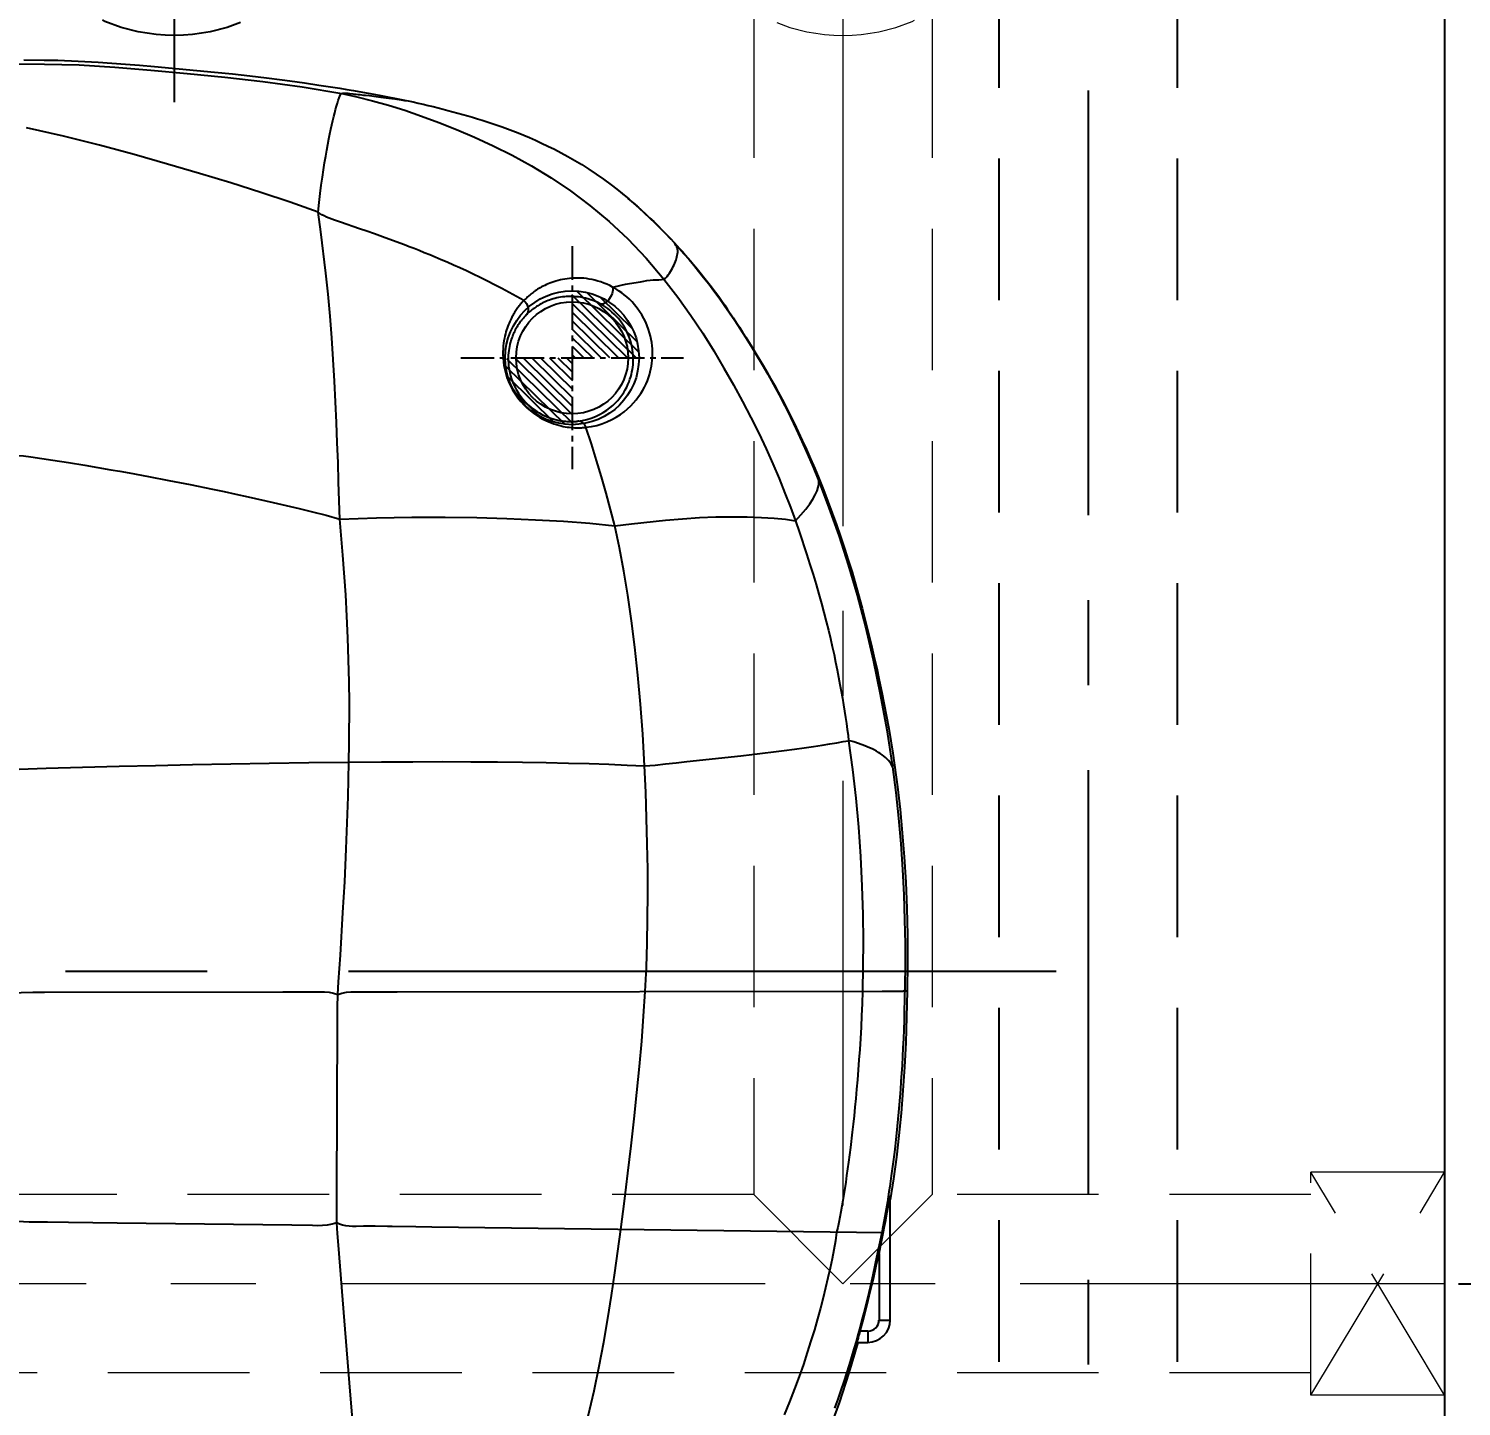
# Model space of a CAD drawing. Header units: inches. Extents: x 133169 to 134399, y -43543 to -42673.
# Drawn here: x 134186 to 134250.3, y -42869.8 to -42808 of the extents above; entities that cross this region are included whole.
import ezdxf

# ---------------------------------------------------------------- set-up
doc = ezdxf.new("R2010")
doc.units = ezdxf.units.IN
doc.header["$LTSCALE"] = 2
doc.header["$MEASUREMENT"] = 0
doc.header["$PDMODE"] = 3
doc.header["$PDSIZE"] = 0.3125
for name, pattern in [('CENTER', [50.8, 31.75, -6.35, 6.35, -6.35]), ('CENTER2', [1.125, 0.75, -0.125, 0.125, -0.125]), ('DASHED', [0.75, 0.5, -0.25]), ('HIDDEN', [9.525, 6.35, -3.175])]:
    doc.linetypes.add(name, pattern=pattern)
doc.layers.get('Defpoints').update_dxf_attribs({"linetype": 'CONTINUOUS'})
for name, color, linetype in [('CAV-COR', 1, 'CONTINUOUS'), ('DEFAULT_1', 7, 'CENTER'), ('PIN', 4, 'CONTINUOUS'), ('wr2', 41, 'DASHED')]:
    doc.layers.add(name, color=color, linetype=linetype)
doc.layers.add('dim', color=3, linetype='CONTINUOUS', lineweight=15)
doc.layers.add('WR', color=122, linetype='HIDDEN', lineweight=18)
doc.styles.get("Standard").update_dxf_attribs({"font": 'txt.shx', "width": 0.67})
doc.dimstyles.new('2.00', dxfattribs={"dimtxt": 4.5, "dimasz": 3.5, "dimexe": 0.666, "dimexo": 0.626, "dimgap": 1, "dimtad": 0, "dimzin": 0, "dimdsep": 46, "dimtxsty": 'Standard', "dimcen": 0.09, "dimclrd": 3, "dimclre": 3, "dimclrt": 7, "dimazin": 0, "dimtfac": 1, "dimtofl": 0, "dimtmove": 0, "dimatfit": 0, "dimfxl": 0, "dimtolj": 1, "dimtzin": 0, "dimarcsym": 0})

# ---------------------------------------------------------------- blocks, each defined once
blk = doc.blocks.new('*D33494')
at = {"layer": 'Defpoints', "color": 0}
for p in [(134240.511, -42780.306), (134331.542, -42780.306), (134236.414, -43060.306)]:
    blk.add_point(p, dxfattribs=at)
at = {"layer": 'dim', "color": 3, "linetype": 'ByBlock', "lineweight": -2}
for p, q in [((134241.137, -42780.306), (134332.208, -42780.306)), ((134331.542, -42783.806), (134331.542, -42912.522)), ((134331.542, -43056.806), (134331.542, -42928.089)), ((134237.04, -43060.306), (134332.208, -43060.306))]:
    blk.add_line(p, q, dxfattribs=at)
at = {"layer": 'dim', "color": 3, "linetype": 'ByBlock'}
for points in [[(134332.125, -42783.806), (134330.958, -42783.806), (134331.542, -42780.306)], [(134330.958, -43056.806), (134332.125, -43056.806), (134331.542, -43060.306)]]:
    blk.add_solid(points, dxfattribs=at)
at = {"layer": 'dim', "color": 7, "linetype": 'ByBlock', "insert": (134331.542, -42920.306), "char_height": 4.5, "attachment_point": 5, "rotation": 90}
blk.add_mtext('\\A1;280.00', dxfattribs=at)
blk = doc.blocks.new('*D34580')
at = {"layer": 'Defpoints', "color": 0}
for p in [(134240.511, -42780.306), (134249.511, -42864.306), (134259.265, -42864.306)]:
    blk.add_point(p, dxfattribs=at)
at = {"layer": 'dim', "color": 3, "linetype": 'ByBlock', "lineweight": -2}
for p, q in [((134241.137, -42780.306), (134259.931, -42780.306)), ((134259.265, -42783.806), (134259.265, -42815.778)), ((134259.265, -42860.806), (134259.265, -42828.833)), ((134250.137, -42864.306), (134259.931, -42864.306))]:
    blk.add_line(p, q, dxfattribs=at)
at = {"layer": 'dim', "color": 3, "linetype": 'ByBlock'}
for points in [[(134259.849, -42783.806), (134258.682, -42783.806), (134259.265, -42780.306)], [(134258.682, -42860.806), (134259.849, -42860.806), (134259.265, -42864.306)]]:
    blk.add_solid(points, dxfattribs=at)
at = {"layer": 'dim', "color": 7, "linetype": 'ByBlock', "insert": (134259.265, -42822.306), "char_height": 4.5, "attachment_point": 5, "rotation": 90}
blk.add_mtext('\\A1;84.00', dxfattribs=at)
blk = doc.blocks.new('*D34813')
at = {"layer": 'Defpoints', "color": 0}
for p in [(134236.511, -42780.306), (134249.511, -42900.306), (134265.496, -42900.306)]:
    blk.add_point(p, dxfattribs=at)
at = {"layer": 'dim', "color": 3, "linetype": 'ByBlock', "lineweight": -2}
for p, q in [((134237.137, -42780.306), (134266.162, -42780.306)), ((134265.496, -42783.806), (134265.496, -42833.024)), ((134265.496, -42896.806), (134265.496, -42847.587)), ((134250.137, -42900.306), (134266.162, -42900.306))]:
    blk.add_line(p, q, dxfattribs=at)
at = {"layer": 'dim', "color": 3, "linetype": 'ByBlock'}
for points in [[(134266.079, -42783.806), (134264.913, -42783.806), (134265.496, -42780.306)], [(134264.913, -42896.806), (134266.079, -42896.806), (134265.496, -42900.306)]]:
    blk.add_solid(points, dxfattribs=at)
at = {"layer": 'dim', "color": 7, "linetype": 'ByBlock', "insert": (134265.496, -42840.306), "char_height": 4.5, "attachment_point": 5, "rotation": 90}
blk.add_mtext('\\A1;120.00', dxfattribs=at)
blk = doc.blocks.new('20160224.151412')
at = {"layer": 'WR', "linetype": 'CENTER', "ltscale": 10}
for p, q in [((0, -11), (0, 11)), ((-11, 0), (11, 0))]:
    blk.add_line(p, q, dxfattribs=at)
at = {"layer": 'WR', "linetype": 'HIDDEN', "ltscale": 0.5}
for radius in [8, 5.5, 4]:
    blk.add_circle((0, 0), radius, dxfattribs=at)
blk = doc.blocks.new('20160906.181043')
at = {"layer": 'WR', "linetype": 'HIDDEN', "ltscale": 0.5}
for p, q in [((-73, 1), (-79, -9)), ((-79, 1), (-73, -9)), ((-79, 1), (-73, 1)), ((-79, 1), (-79, -9)), ((-73, 1), (-73, -9)), ((-73, 0), (0, 0)), ((-56, -8), (-52, -4)), ((-52, -4), (-48, -8)), ((-73, -8), (-56, -8)), ((-56, -118), (-56, -8)), ((-48, -118), (-48, -8)), ((-48, -8), (-8, -8)), ((-79, -9), (-73, -9))]:
    blk.add_line(p, q, dxfattribs=at)
at = {"layer": 'WR', "linetype": 'CENTER', "ltscale": 0.3}
for p, q in [((-79, -4), (-4, -4)), ((-52, -118), (-52, -4))]:
    blk.add_line(p, q, dxfattribs=at)
at = {"layer": 'WR', "xscale": -1}
blk.add_blockref('20160224.151412', (-52, -68), dxfattribs=at)
blk = doc.blocks.new('20160906.172418')
at = {"layer": 'wr2', "linetype": 'CENTER', "ltscale": 0.15}
for p, q in [((0, -11), (0, 11)), ((11, 0), (-11, 0))]:
    blk.add_line(p, q, dxfattribs=at)
at = {"layer": 'wr2', "linetype": 'HIDDEN', "ltscale": 0.5}
for radius in [8, 5.5, 4]:
    blk.add_circle((0, 0), radius, dxfattribs=at)
blk = doc.blocks.new('20160906.181124')
at = {"layer": 'wr2', "linetype": 'CENTER', "ltscale": 0.3}
blk.add_line((36, -120), (36, 0), dxfattribs=at)
at = {"layer": 'wr2', "linetype": 'HIDDEN', "ltscale": 0.5}
for p, q in [((32, -96), (32, -4)), ((40, -96), (40, -4))]:
    blk.add_line(p, q, dxfattribs=at)
at = {"layer": 'wr2', "linetype": 'ByBlock'}
blk.add_blockref('20160906.172418', (77, -100), dxfattribs=at)

msp = doc.modelspace()

# ---------------------------------------------------------------- hatches: boundary and pattern name
at = {"layer": 'PIN', "linetype": 'Continuous'}
h = msp.add_hatch(dxfattribs=at)
h.set_pattern_fill('ANSI31', color=256, scale=2.181818, angle=90.5, style=0)
h.set_pattern_definition([(135.5, (134434.4355, -42836.34813), (-0.19115707, -0.19452285), [])])
h.paths.add_polyline_path([(134210.364, -42822.769), (134207.365, -42822.795, 0.414214), (134210.391, -42825.769)])
h.paths.add_polyline_path([(134210.338, -42819.769), (134210.364, -42822.769), (134213.364, -42822.743, 0.414214)])

# ---------------------------------------------------------------- linework, layer by layer
at = {"layer": 'CAV-COR', "linetype": 'ByBlock'}
for p, q in [((134249.511, -42788.306), (134249.511, -43052.306)), ((134189.103, -42809.509), (134190.316, -42809.596)), ((134190.316, -42809.596), (134190.954, -42809.645)), ((134190.954, -42809.645), (134191.627, -42809.702)), ((134191.627, -42809.702), (134192.725, -42809.803)), ((134192.725, -42809.803), (134194.318, -42809.956)), ((134194.318, -42809.956), (134195.124, -42810.037)), ((134196.649, -42810.209), (134197.355, -42810.3)), ((134197.355, -42810.3), (134197.697, -42810.346)), ((134197.697, -42810.346), (134198.36, -42810.439)), ((134198.36, -42810.439), (134199.002, -42810.532)), ((134200.557, -42810.78), (134200.96, -42810.85)), ((134199.091, -42817.115), (134198.966, -42816.231)), ((134200.829, -42816.982), (134199.963, -42816.687)), ((134201.151, -42817.094), (134200.829, -42816.982)), ((134201.491, -42817.214), (134201.151, -42817.094)), ((134201.849, -42817.342), (134201.491, -42817.214)), ((134214.99, -42817.676), (134214.959, -42817.629)), ((134212.931, -42819.44), (134213.426, -42819.355)), ((134186.069, -42827.21), (134187.06, -42827.361)), ((134187.06, -42827.361), (134187.76, -42827.47)), ((134187.76, -42827.47), (134188.494, -42827.59)), ((134190.491, -42827.935), (134191.356, -42828.095)), ((134191.356, -42828.095), (134192.266, -42828.269)), ((134192.266, -42828.269), (134193.22, -42828.457)), ((134195.824, -42829.005), (134196.948, -42829.26)), ((134200.07, -42831.623), (134199.94, -42830.009)), ((134212.273, -42830.304), (134213.02, -42830.211)), ((134220.38, -42830.08), (134220.559, -42830.601)), ((134200.202, -42833.404), (134200.07, -42831.623)), ((134200.347, -42840.91), (134200.36, -42840.055)), ((134218.423, -42840.568), (134219.88, -42840.385)), ((134215.505, -42840.883), (134217.928, -42840.627)), ((134217.928, -42840.627), (134218.423, -42840.568)), ((134200.225, -42844.798), (134200.28, -42843.244)), ((134186.693, -42851.233), (134197.379, -42851.216)), ((134197.379, -42851.216), (134198.136, -42851.218)), ((134202.52, -42851.208), (134224.267, -42851.177)), ((134224.267, -42851.177), (134224.894, -42851.176)), ((134222.931, -42857.51), (134222.848, -42858.2)), ((134224.821, -42858.409), (134224.752, -42858.949)), ((134222.637, -42859.746), (134222.507, -42860.568)), ((134224.501, -42861.096), (134224.617, -42860.456)), ((134224.543, -42860.408), (134224.506, -42860.63)), ((134224.58, -42860.181), (134224.543, -42860.408)), ((134224.617, -42860.456), (134224.628, -42860.396)), ((134224.635, -42865.933), (134224.635, -42860.366)), ((134224.506, -42860.63), (134224.362, -42861.46)), ((134224.435, -42861.453), (134224.501, -42861.096)), ((134187.771, -42861.555), (134186.822, -42861.541)), ((134189.948, -42861.582), (134187.771, -42861.555)), ((134197.784, -42861.683), (134189.948, -42861.582)), ((134202.085, -42861.74), (134201.521, -42861.728)), ((134202.283, -42861.743), (134202.085, -42861.74)), ((134203.353, -42861.754), (134202.283, -42861.743)), ((134224.338, -42861.96), (134224.384, -42861.719)), ((134224.384, -42861.719), (134224.435, -42861.453)), ((134212.278, -42863.814), (134212.545, -42861.873)), ((134224.262, -42862.023), (134224.072, -42862.927)), ((134224.229, -42862.493), (134224.293, -42862.182)), ((134224.293, -42862.182), (134224.338, -42861.96)), ((134200.145, -42865.965), (134199.876, -42862.571)), ((134224.072, -42862.927), (134223.966, -42863.416)), ((134224.133, -42862.947), (134224.229, -42862.493)), ((134224.133, -42862.947), (134224.133, -42865.933)), ((134223.966, -42863.416), (134223.852, -42863.926)), ((134223.852, -42863.926), (134223.729, -42864.461)), ((134200.408, -42869.123), (134200.145, -42865.965)), ((134224.133, -42865.933), (134224.635, -42865.933)), ((134223.63, -42866.436), (134223.287, -42866.436)), ((134223.63, -42866.436), (134223.63, -42866.938)), ((134223.181, -42866.938), (134223.63, -42866.938)), ((134200.56, -42870.906), (134200.408, -42869.123))]:
    msp.add_line(p, q, dxfattribs=at)
for points in [[(134185.147, -42809.576), (134186.683, -42809.59), (134188.248, -42809.634), (134189.839, -42809.738), (134191.453, -42809.863), (134193.095, -42810.019), (134194.774, -42810.183), (134196.492, -42810.377)], [(134185.755, -42809.403), (134186.674, -42809.413), (134186.981, -42809.418), (134187.287, -42809.424), (134187.593, -42809.432), (134187.898, -42809.443), (134188.201, -42809.456), (134188.503, -42809.472), (134188.804, -42809.49), (134189.103, -42809.509)], [(134195.124, -42810.037), (134195.905, -42810.122), (134196.283, -42810.165), (134196.649, -42810.209)], [(134196.492, -42810.377), (134198.244, -42810.61), (134200.024, -42810.918)], [(134198.966, -42816.231), (134199.011, -42815.805), (134199.058, -42815.404), (134199.108, -42815.025), (134199.158, -42814.671), (134199.208, -42814.337), (134199.258, -42814.023), (134199.306, -42813.73), (134199.353, -42813.455), (134199.4, -42813.197), (134199.446, -42812.953), (134199.492, -42812.726), (134199.537, -42812.513), (134199.581, -42812.314), (134199.624, -42812.126), (134199.667, -42811.95), (134199.71, -42811.785), (134199.751, -42811.63), (134199.791, -42811.485), (134199.831, -42811.348), (134199.871, -42811.223), (134199.907, -42811.115), (134199.939, -42811.027), (134199.974, -42810.961), (134200.024, -42810.918)], [(134199.002, -42810.532), (134199.631, -42810.629), (134199.941, -42810.678), (134200.25, -42810.728), (134200.557, -42810.78)], [(134200.024, -42810.918), (134200.074, -42810.901), (134200.139, -42810.894), (134200.214, -42810.895), (134200.292, -42810.902), (134200.368, -42810.911), (134200.52, -42810.932)], [(134200.024, -42810.918), (134200.706, -42811.065), (134201.408, -42811.236), (134202.128, -42811.434), (134202.861, -42811.663), (134203.609, -42811.925), (134204.38, -42812.214), (134205.175, -42812.528), (134205.99, -42812.873), (134206.825, -42813.256), (134207.679, -42813.684), (134208.545, -42814.162), (134209.418, -42814.694), (134210.292, -42815.28), (134211.158, -42815.933), (134212.02, -42816.648), (134212.868, -42817.436), (134213.685, -42818.304), (134214.479, -42819.243)], [(134200.52, -42810.932), (134200.597, -42810.941), (134200.677, -42810.948), (134200.757, -42810.955), (134200.839, -42810.963)], [(134200.96, -42810.85), (134201.473, -42810.943), (134201.777, -42811), (134202.082, -42811.059), (134202.387, -42811.119), (134202.693, -42811.182)], [(134200.839, -42810.963), (134201.007, -42810.983), (134201.094, -42810.992)], [(134201.094, -42810.992), (134201.277, -42811.009), (134201.371, -42811.019), (134201.466, -42811.032), (134201.565, -42811.047), (134201.669, -42811.062), (134201.778, -42811.077), (134202.016, -42811.109)], [(134202.016, -42811.109), (134202.144, -42811.124), (134202.276, -42811.138), (134202.411, -42811.155)], [(134202.411, -42811.155), (134202.691, -42811.202), (134202.842, -42811.221), (134203.001, -42811.246)], [(134202.693, -42811.182), (134203.224, -42811.294), (134203.448, -42811.344), (134203.673, -42811.395), (134203.897, -42811.448), (134204.122, -42811.503), (134204.346, -42811.559), (134204.57, -42811.617), (134204.793, -42811.676)], [(134204.793, -42811.676), (134205.237, -42811.796), (134205.458, -42811.857), (134205.677, -42811.919), (134205.895, -42811.982), (134206.113, -42812.046), (134206.331, -42812.113), (134206.551, -42812.182), (134206.772, -42812.254), (134206.997, -42812.33), (134207.226, -42812.411), (134207.458, -42812.495), (134207.697, -42812.585), (134207.942, -42812.681), (134208.194, -42812.783), (134208.453, -42812.892), (134208.72, -42813.01), (134208.995, -42813.136), (134209.278, -42813.271), (134209.568, -42813.416), (134209.866, -42813.57), (134210.17, -42813.736), (134210.481, -42813.914), (134210.797, -42814.103), (134211.119, -42814.307), (134211.446, -42814.527), (134211.778, -42814.761), (134212.116, -42815.01)], [(134198.966, -42816.231), (134197.709, -42815.793), (134196.4, -42815.361), (134195.045, -42814.923), (134193.651, -42814.502), (134192.211, -42814.08), (134190.713, -42813.653), (134189.155, -42813.231), (134187.546, -42812.83), (134185.887, -42812.454)], [(134212.116, -42815.01), (134212.368, -42815.207), (134212.619, -42815.409)], [(134212.316, -42815.165), (134212.513, -42815.323), (134212.709, -42815.482)], [(134212.619, -42815.409), (134212.901, -42815.643), (134213.092, -42815.807), (134213.281, -42815.973), (134213.469, -42816.141), (134213.654, -42816.312), (134213.839, -42816.485), (134214.024, -42816.661), (134214.207, -42816.84), (134214.391, -42817.022), (134214.573, -42817.208), (134214.756, -42817.399), (134214.938, -42817.593)], [(134212.867, -42815.617), (134213.114, -42815.83), (134213.359, -42816.048), (134213.601, -42816.268), (134213.839, -42816.492), (134214.074, -42816.718), (134214.304, -42816.944), (134214.549, -42817.192)], [(134199.963, -42816.687), (134199.704, -42816.596), (134199.58, -42816.551), (134199.459, -42816.505), (134199.344, -42816.456), (134199.237, -42816.405), (134199.138, -42816.35), (134199.047, -42816.293), (134198.966, -42816.231)], [(134199.695, -42823.812), (134199.643, -42822.853), (134199.578, -42821.88), (134199.505, -42820.897), (134199.42, -42819.919), (134199.311, -42818.969), (134199.091, -42817.115)], [(134208.199, -42820.201), (134207.868, -42820.015), (134207.539, -42819.836), (134207.212, -42819.662), (134206.886, -42819.491), (134206.562, -42819.326), (134206.243, -42819.168), (134205.93, -42819.018), (134205.622, -42818.875), (134205.323, -42818.738), (134205.034, -42818.609), (134204.754, -42818.486), (134204.483, -42818.369), (134204.223, -42818.259), (134203.973, -42818.154), (134203.731, -42818.055), (134203.497, -42817.96), (134203.271, -42817.87), (134203.05, -42817.785), (134202.836, -42817.704), (134202.628, -42817.627), (134201.849, -42817.342)], [(134214.549, -42817.192), (134214.745, -42817.397), (134214.789, -42817.444)], [(134214.479, -42819.243), (134214.558, -42819.192), (134214.624, -42819.125), (134214.679, -42819.049), (134214.731, -42818.973), (134214.778, -42818.896), (134214.823, -42818.819), (134214.865, -42818.744), (134214.903, -42818.669), (134214.939, -42818.596), (134214.971, -42818.524), (134215, -42818.452), (134215.026, -42818.38), (134215.048, -42818.309), (134215.067, -42818.239), (134215.083, -42818.168), (134215.095, -42818.1), (134215.1, -42818.034), (134215.1, -42817.969)], [(134214.931, -42817.599), (134215.381, -42818.1), (134215.599, -42818.35), (134215.819, -42818.61), (134216.04, -42818.882), (134216.264, -42819.165), (134216.493, -42819.456), (134216.724, -42819.758), (134216.957, -42820.073), (134217.189, -42820.402), (134217.422, -42820.745), (134217.659, -42821.1), (134217.9, -42821.467), (134218.144, -42821.846), (134218.39, -42822.241), (134218.638, -42822.65), (134218.89, -42823.073), (134219.145, -42823.511), (134219.401, -42823.966), (134219.656, -42824.438), (134219.911, -42824.93), (134220.164, -42825.44), (134220.418, -42825.97), (134220.672, -42826.52), (134220.928, -42827.091), (134221.181, -42827.68), (134221.433, -42828.3)], [(134214.938, -42817.593), (134215.063, -42817.729), (134215.188, -42817.867), (134215.312, -42818.005), (134215.434, -42818.144), (134215.556, -42818.284), (134215.676, -42818.424), (134215.795, -42818.566), (134215.913, -42818.709), (134216.03, -42818.853), (134216.147, -42818.998), (134216.263, -42819.144)], [(134215.055, -42817.789), (134215.022, -42817.734), (134214.99, -42817.676)], [(134215.1, -42817.969), (134215.098, -42817.903), (134215.083, -42817.843), (134215.055, -42817.789)], [(134210.668, -42819.192), (134210.563, -42819.191), (134210.459, -42819.193), (134210.354, -42819.198), (134210.248, -42819.207), (134210.143, -42819.22), (134210.039, -42819.235), (134209.936, -42819.254), (134209.835, -42819.276), (134209.736, -42819.3), (134209.639, -42819.326), (134209.546, -42819.355), (134209.456, -42819.386), (134209.369, -42819.418), (134209.287, -42819.451), (134209.208, -42819.485), (134209.134, -42819.52), (134209.063, -42819.555), (134208.996, -42819.59), (134208.932, -42819.625), (134208.872, -42819.661), (134208.814, -42819.696), (134208.759, -42819.731), (134208.707, -42819.766), (134208.658, -42819.801), (134208.61, -42819.836), (134208.565, -42819.87), (134208.522, -42819.904), (134208.481, -42819.938), (134208.442, -42819.972), (134208.404, -42820.006), (134208.367, -42820.039), (134208.332, -42820.072), (134208.297, -42820.104), (134208.263, -42820.137), (134208.231, -42820.169), (134208.199, -42820.201)], [(134212.179, -42819.595), (134212.05, -42819.529), (134211.92, -42819.47), (134211.788, -42819.416), (134211.654, -42819.367), (134211.519, -42819.325), (134211.387, -42819.289), (134211.257, -42819.259), (134211.13, -42819.236), (134211.007, -42819.218), (134210.89, -42819.204), (134210.777, -42819.196), (134210.668, -42819.192)], [(134213.426, -42819.355), (134213.576, -42819.33), (134213.722, -42819.308), (134213.863, -42819.291), (134213.999, -42819.278), (134214.131, -42819.272), (134214.258, -42819.268), (134214.375, -42819.261), (134214.479, -42819.243)], [(134214.479, -42819.243), (134215.11, -42820.056), (134215.688, -42820.867), (134216.222, -42821.671), (134216.715, -42822.46), (134217.176, -42823.231), (134217.605, -42823.988), (134218.007, -42824.728), (134218.383, -42825.45), (134218.734, -42826.157), (134219.063, -42826.848), (134219.366, -42827.523), (134219.647, -42828.186), (134219.91, -42828.835), (134220.158, -42829.475), (134220.38, -42830.08)], [(134216.263, -42819.144), (134216.496, -42819.441), (134216.613, -42819.592), (134216.731, -42819.748), (134216.849, -42819.907), (134216.969, -42820.07), (134217.09, -42820.239), (134217.212, -42820.415), (134217.337, -42820.596)], [(134210.984, -42825.888), (134211.23, -42825.851), (134211.468, -42825.799), (134211.7, -42825.731), (134211.925, -42825.645), (134212.143, -42825.543), (134212.345, -42825.433), (134212.528, -42825.317), (134212.696, -42825.191), (134212.851, -42825.062), (134212.993, -42824.929), (134213.121, -42824.792), (134213.239, -42824.653), (134213.348, -42824.511), (134213.447, -42824.367), (134213.535, -42824.223), (134213.612, -42824.08), (134213.68, -42823.938), (134213.739, -42823.798), (134213.789, -42823.662), (134213.832, -42823.529), (134213.868, -42823.398), (134213.898, -42823.268), (134213.923, -42823.14), (134213.942, -42823.013), (134213.957, -42822.886), (134213.967, -42822.759), (134213.971, -42822.63), (134213.971, -42822.499), (134213.965, -42822.366), (134213.953, -42822.229), (134213.935, -42822.088), (134213.911, -42821.944), (134213.878, -42821.797), (134213.839, -42821.646), (134213.791, -42821.493), (134213.732, -42821.336), (134213.663, -42821.174), (134213.582, -42821.01), (134213.492, -42820.849), (134213.392, -42820.692), (134213.281, -42820.538), (134213.168, -42820.395), (134213.051, -42820.264), (134212.932, -42820.144), (134212.815, -42820.035), (134212.7, -42819.939), (134212.588, -42819.854), (134212.48, -42819.777), (134212.376, -42819.708), (134212.276, -42819.648), (134212.179, -42819.595)], [(134212.179, -42819.595), (134212.188, -42819.658), (134212.187, -42819.728), (134212.176, -42819.803), (134212.156, -42819.882), (134212.127, -42819.96), (134212.089, -42820.037), (134212.045, -42820.111), (134211.995, -42820.178), (134211.941, -42820.237), (134211.885, -42820.287), (134211.827, -42820.325), (134211.77, -42820.351), (134211.716, -42820.364), (134211.665, -42820.364), (134211.62, -42820.35)], [(134212.179, -42819.595), (134212.378, -42819.551), (134212.569, -42819.51), (134212.753, -42819.473), (134212.931, -42819.44)], [(134208.199, -42820.201), (134208.17, -42820.232), (134208.141, -42820.263), (134208.112, -42820.296), (134208.083, -42820.33), (134208.053, -42820.365), (134208.024, -42820.401), (134207.994, -42820.438), (134207.964, -42820.476), (134207.934, -42820.516), (134207.904, -42820.558), (134207.874, -42820.601), (134207.843, -42820.646), (134207.812, -42820.692), (134207.782, -42820.74), (134207.751, -42820.79), (134207.719, -42820.843), (134207.688, -42820.897), (134207.657, -42820.954), (134207.626, -42821.014), (134207.595, -42821.076), (134207.565, -42821.141), (134207.534, -42821.209), (134207.505, -42821.281), (134207.475, -42821.356), (134207.447, -42821.434), (134207.419, -42821.517), (134207.393, -42821.604), (134207.368, -42821.696), (134207.344, -42821.792), (134207.322, -42821.894), (134207.303, -42822.001), (134207.286, -42822.114), (134207.272, -42822.235), (134207.263, -42822.362), (134207.257, -42822.497), (134207.258, -42822.64), (134207.266, -42822.791), (134207.28, -42822.949), (134207.304, -42823.115), (134207.338, -42823.287), (134207.383, -42823.466), (134207.44, -42823.647), (134207.51, -42823.832), (134207.594, -42824.02), (134207.691, -42824.204), (134207.802, -42824.385), (134207.927, -42824.563), (134208.059, -42824.729), (134208.199, -42824.883), (134208.346, -42825.025), (134208.493, -42825.154), (134208.638, -42825.265), (134208.781, -42825.363), (134208.92, -42825.449), (134209.055, -42825.524), (134209.186, -42825.588), (134209.311, -42825.644), (134209.431, -42825.693), (134209.547, -42825.733), (134209.657, -42825.768), (134209.764, -42825.798), (134209.865, -42825.823), (134209.963, -42825.844), (134210.056, -42825.862), (134210.146, -42825.875), (134210.232, -42825.886), (134210.314, -42825.895), (134210.392, -42825.901), (134210.468, -42825.905), (134210.54, -42825.908), (134210.61, -42825.909), (134210.676, -42825.908)], [(134208.199, -42820.201), (134208.26, -42820.265), (134208.311, -42820.337), (134208.35, -42820.413), (134208.376, -42820.493), (134208.388, -42820.574), (134208.386, -42820.652), (134208.37, -42820.726), (134208.34, -42820.793), (134208.297, -42820.852)], [(134210.364, -42820.017), (134210.278, -42820.016), (134210.19, -42820.018), (134210.103, -42820.022), (134210.016, -42820.03), (134209.928, -42820.04), (134209.841, -42820.053), (134209.755, -42820.068), (134209.67, -42820.086), (134209.588, -42820.106), (134209.507, -42820.128), (134209.428, -42820.153), (134209.353, -42820.178), (134209.281, -42820.205), (134209.211, -42820.233), (134209.146, -42820.261), (134209.084, -42820.29), (134209.025, -42820.319), (134208.969, -42820.348), (134208.916, -42820.378), (134208.865, -42820.407), (134208.817, -42820.436), (134208.771, -42820.465), (134208.728, -42820.494), (134208.686, -42820.523), (134208.646, -42820.551), (134208.608, -42820.579), (134208.572, -42820.607), (134208.537, -42820.635), (134208.503, -42820.662), (134208.471, -42820.69), (134208.44, -42820.717), (134208.41, -42820.744), (134208.38, -42820.771), (134208.352, -42820.798), (134208.324, -42820.825), (134208.297, -42820.852)], [(134211.62, -42820.35), (134211.513, -42820.296), (134211.405, -42820.246), (134211.296, -42820.202), (134211.184, -42820.162), (134211.072, -42820.127), (134210.962, -42820.097), (134210.854, -42820.073), (134210.748, -42820.053), (134210.646, -42820.039), (134210.548, -42820.028), (134210.454, -42820.021), (134210.364, -42820.017)], [(134210.623, -42825.612), (134210.828, -42825.581), (134211.028, -42825.536), (134211.222, -42825.476), (134211.412, -42825.403), (134211.594, -42825.318), (134211.763, -42825.223), (134211.916, -42825.123), (134212.056, -42825.018), (134212.185, -42824.909), (134212.303, -42824.797), (134212.409, -42824.682), (134212.507, -42824.566), (134212.596, -42824.446), (134212.677, -42824.324), (134212.749, -42824.203), (134212.813, -42824.083), (134212.869, -42823.964), (134212.917, -42823.847), (134212.959, -42823.733), (134212.994, -42823.622), (134213.023, -42823.512), (134213.048, -42823.404), (134213.068, -42823.297), (134213.084, -42823.191), (134213.096, -42823.085), (134213.103, -42822.979), (134213.107, -42822.872), (134213.106, -42822.762), (134213.101, -42822.651), (134213.091, -42822.537), (134213.077, -42822.42), (134213.056, -42822.301), (134213.03, -42822.178), (134212.997, -42822.053), (134212.957, -42821.926), (134212.909, -42821.796), (134212.851, -42821.661), (134212.784, -42821.525), (134212.709, -42821.391), (134212.626, -42821.26), (134212.535, -42821.132), (134212.44, -42821.013), (134212.343, -42820.905), (134212.244, -42820.805), (134212.147, -42820.715), (134212.052, -42820.635), (134211.959, -42820.564), (134211.869, -42820.501), (134211.782, -42820.444), (134211.699, -42820.394), (134211.62, -42820.35)], [(134217.337, -42820.596), (134217.595, -42820.98), (134217.73, -42821.183), (134217.868, -42821.394), (134218.01, -42821.613), (134218.155, -42821.84), (134218.304, -42822.077), (134218.456, -42822.322), (134218.612, -42822.576), (134218.771, -42822.84), (134218.933, -42823.114), (134219.099, -42823.398), (134219.267, -42823.693), (134219.438, -42823.998), (134219.611, -42824.315), (134219.786, -42824.644), (134219.963, -42824.985), (134220.141, -42825.339), (134220.322, -42825.705), (134220.506, -42826.084), (134220.691, -42826.475), (134220.878, -42826.879), (134221.064, -42827.298), (134221.251, -42827.729), (134221.438, -42828.174)], [(134208.297, -42820.852), (134208.273, -42820.877), (134208.249, -42820.903), (134208.224, -42820.929), (134208.199, -42820.957), (134208.174, -42820.986), (134208.149, -42821.016), (134208.123, -42821.046), (134208.098, -42821.078), (134208.072, -42821.111), (134208.046, -42821.145), (134208.021, -42821.181), (134207.995, -42821.217), (134207.969, -42821.256), (134207.943, -42821.295), (134207.916, -42821.337), (134207.89, -42821.38), (134207.864, -42821.425), (134207.837, -42821.472), (134207.811, -42821.522), (134207.785, -42821.574), (134207.759, -42821.628), (134207.733, -42821.685), (134207.707, -42821.745), (134207.682, -42821.808), (134207.658, -42821.874), (134207.634, -42821.943), (134207.612, -42822.016), (134207.59, -42822.092), (134207.57, -42822.173), (134207.551, -42822.258), (134207.534, -42822.348), (134207.52, -42822.443), (134207.508, -42822.543), (134207.5, -42822.65), (134207.496, -42822.762), (134207.496, -42822.882), (134207.502, -42823.008), (134207.514, -42823.141), (134207.534, -42823.28), (134207.562, -42823.425), (134207.6, -42823.575), (134207.648, -42823.728), (134207.707, -42823.884), (134207.777, -42824.042), (134207.859, -42824.197), (134207.951, -42824.35), (134208.056, -42824.5), (134208.167, -42824.639), (134208.285, -42824.769), (134208.408, -42824.889), (134208.532, -42824.997), (134208.654, -42825.09), (134208.773, -42825.173), (134208.89, -42825.245), (134209.004, -42825.308), (134209.113, -42825.362), (134209.218, -42825.409), (134209.319, -42825.449), (134209.415, -42825.484), (134209.508, -42825.513), (134209.597, -42825.538), (134209.682, -42825.559), (134209.765, -42825.576), (134209.843, -42825.591), (134209.918, -42825.602), (134209.991, -42825.611), (134210.06, -42825.618), (134210.126, -42825.624), (134210.19, -42825.627), (134210.251, -42825.629), (134210.309, -42825.629), (134210.364, -42825.629)], [(134199.94, -42830.009), (134199.908, -42829.186), (134199.887, -42828.338), (134199.858, -42827.468), (134199.824, -42826.581), (134199.784, -42825.679), (134199.695, -42823.812)], [(134210.364, -42825.629), (134210.408, -42825.628), (134210.452, -42825.626), (134210.495, -42825.623), (134210.538, -42825.62), (134210.581, -42825.616), (134210.623, -42825.612)], [(134210.984, -42825.888), (134210.957, -42825.832), (134210.926, -42825.781), (134210.89, -42825.735), (134210.851, -42825.696), (134210.808, -42825.664), (134210.764, -42825.639), (134210.717, -42825.621), (134210.67, -42825.613), (134210.623, -42825.612)], [(134210.676, -42825.908), (134210.728, -42825.906), (134210.78, -42825.904), (134210.832, -42825.901), (134210.883, -42825.898), (134210.934, -42825.893), (134210.984, -42825.888)], [(134212.273, -42830.304), (134212.086, -42829.572), (134211.889, -42828.843), (134211.679, -42828.107), (134211.459, -42827.37), (134211.227, -42826.63), (134210.984, -42825.888)], [(134185.147, -42827.143), (134185.446, -42827.147), (134185.754, -42827.171), (134186.069, -42827.21)], [(134188.494, -42827.59), (134189.664, -42827.788), (134190.072, -42827.86), (134190.491, -42827.935)], [(134220.38, -42830.08), (134220.632, -42829.81), (134220.848, -42829.559), (134221.026, -42829.327), (134221.165, -42829.112), (134221.274, -42828.918), (134221.356, -42828.738), (134221.409, -42828.572), (134221.427, -42828.431), (134221.433, -42828.3)], [(134221.433, -42828.3), (134221.433, -42828.278), (134221.433, -42828.257), (134221.434, -42828.236), (134221.435, -42828.215), (134221.437, -42828.194), (134221.438, -42828.174)], [(134221.433, -42828.3), (134221.883, -42829.496), (134222.325, -42830.748), (134222.753, -42832.055), (134223.152, -42833.419), (134223.521, -42834.841), (134223.864, -42836.322), (134224.177, -42837.863), (134224.479, -42839.459), (134224.731, -42841.116)], [(134221.438, -42828.174), (134221.643, -42828.694), (134221.843, -42829.215), (134222.037, -42829.739), (134222.225, -42830.265), (134222.408, -42830.792), (134222.585, -42831.322), (134222.756, -42831.854), (134222.921, -42832.388), (134223.079, -42832.924), (134223.231, -42833.46), (134223.377, -42833.998), (134223.518, -42834.537), (134223.652, -42835.076), (134223.782, -42835.615), (134223.907, -42836.155), (134224.028, -42836.695), (134224.145, -42837.236), (134224.257, -42837.777), (134224.366, -42838.319), (134224.471, -42838.862), (134224.57, -42839.406), (134224.662, -42839.953), (134224.749, -42840.501), (134224.83, -42841.05)], [(134193.22, -42828.457), (134194.224, -42828.662), (134194.745, -42828.771), (134195.278, -42828.885), (134195.824, -42829.005)], [(134196.948, -42829.26), (134198.116, -42829.536), (134198.715, -42829.681), (134199.324, -42829.832), (134199.94, -42830.009)], [(134199.94, -42830.009), (134201.591, -42829.953), (134203.17, -42829.924), (134204.671, -42829.918), (134206.091, -42829.934), (134207.436, -42829.974), (134208.727, -42830.032), (134209.969, -42830.1), (134211.151, -42830.192), (134212.273, -42830.304)], [(134213.02, -42830.211), (134214.546, -42830.046), (134215.314, -42829.986), (134216.073, -42829.934), (134216.804, -42829.909), (134217.52, -42829.903), (134218.216, -42829.904), (134218.859, -42829.93), (134219.428, -42829.96), (134219.936, -42830.015), (134220.38, -42830.08)], [(134213.617, -42841.068), (134213.533, -42839.658), (134213.431, -42838.301), (134213.313, -42836.999), (134213.178, -42835.754), (134213.032, -42834.563), (134212.863, -42833.424), (134212.678, -42832.334), (134212.482, -42831.292), (134212.273, -42830.304)], [(134220.559, -42830.601), (134220.885, -42831.57), (134221.036, -42832.04), (134221.178, -42832.496), (134221.311, -42832.939), (134221.435, -42833.371), (134221.552, -42833.791), (134221.662, -42834.199), (134221.766, -42834.597), (134221.863, -42834.983), (134221.953, -42835.359), (134222.036, -42835.726), (134222.114, -42836.083), (134222.187, -42836.43), (134222.256, -42836.769), (134222.321, -42837.098), (134222.382, -42837.418), (134222.438, -42837.73), (134222.49, -42838.034), (134222.539, -42838.33)], [(134200.3, -42835.334), (134200.247, -42834.364), (134200.202, -42833.404)], [(134200.36, -42840.055), (134200.374, -42838.254), (134200.361, -42837.298), (134200.3, -42835.334)], [(134222.539, -42838.33), (134222.629, -42838.898), (134222.671, -42839.172), (134222.71, -42839.439), (134222.744, -42839.698), (134222.77, -42839.947)], [(134219.88, -42840.385), (134220.343, -42840.323), (134220.781, -42840.263), (134221.193, -42840.204), (134221.58, -42840.147), (134221.933, -42840.091), (134222.247, -42840.035), (134222.523, -42839.979), (134222.77, -42839.947)], [(134222.77, -42839.947), (134222.948, -42841.232), (134223.093, -42842.523), (134223.213, -42843.819), (134223.306, -42845.139), (134223.368, -42846.464), (134223.4, -42847.737), (134223.415, -42848.938), (134223.409, -42850.086), (134223.391, -42851.178)], [(134223.01, -42839.999), (134222.889, -42839.961), (134222.77, -42839.947)], [(134224.731, -42841.116), (134224.674, -42841), (134224.617, -42840.903), (134224.555, -42840.829), (134224.488, -42840.762), (134224.418, -42840.696), (134224.347, -42840.634), (134224.271, -42840.576), (134224.188, -42840.523), (134224.104, -42840.469), (134224.017, -42840.414), (134223.922, -42840.363), (134223.819, -42840.315), (134223.712, -42840.269), (134223.603, -42840.223), (134223.49, -42840.179), (134223.374, -42840.135), (134223.01, -42839.999)], [(134185.147, -42841.236), (134186.766, -42841.18), (134188.395, -42841.131), (134190.035, -42841.088), (134191.676, -42841.051), (134193.332, -42841.016)], [(134193.332, -42841.016), (134196.77, -42840.952), (134198.543, -42840.929), (134200.347, -42840.91)], [(134200.28, -42843.244), (134200.311, -42842.47), (134200.33, -42841.691), (134200.347, -42840.91)], [(134200.347, -42840.91), (134201.811, -42840.897), (134203.211, -42840.889), (134204.546, -42840.885), (134205.812, -42840.887), (134207.01, -42840.892), (134208.14, -42840.903), (134209.201, -42840.924), (134210.195, -42840.947), (134211.13, -42840.974), (134212.01, -42841.005), (134212.838, -42841.04), (134213.617, -42841.068)], [(134213.617, -42841.068), (134214.082, -42841.042), (134214.551, -42840.991), (134215.026, -42840.936), (134215.505, -42840.883)], [(134213.637, -42851.193), (134213.693, -42850.113), (134213.729, -42849.032), (134213.747, -42847.935), (134213.758, -42846.822), (134213.757, -42845.708), (134213.737, -42844.577), (134213.704, -42843.424), (134213.666, -42842.25), (134213.617, -42841.068)], [(134224.83, -42841.05), (134224.822, -42841.052), (134224.813, -42841.053), (134224.803, -42841.054), (134224.793, -42841.054), (134224.783, -42841.052), (134224.773, -42841.049), (134224.763, -42841.045), (134224.755, -42841.045), (134224.747, -42841.049), (134224.74, -42841.062), (134224.735, -42841.083), (134224.731, -42841.116)], [(134224.731, -42841.116), (134224.884, -42842.268), (134225.01, -42843.418), (134225.114, -42844.565), (134225.193, -42845.717), (134225.248, -42846.865), (134225.281, -42847.984), (134225.301, -42849.065), (134225.302, -42850.114), (134225.277, -42851.591)], [(134224.83, -42841.05), (134224.963, -42842.02), (134225.08, -42843.028), (134225.179, -42844.076), (134225.264, -42845.162), (134225.331, -42846.288), (134225.379, -42847.452), (134225.405, -42848.655), (134225.412, -42849.896), (134225.399, -42851.176)], [(134200.08, -42847.647), (134200.121, -42846.969), (134200.158, -42846.271), (134200.225, -42844.798)], [(134199.845, -42851.326), (134199.879, -42850.758), (134199.924, -42850.171), (134199.965, -42849.566), (134200.08, -42847.647)], [(134185.147, -42851.27), (134185.648, -42851.238), (134186.164, -42851.232), (134186.693, -42851.233)], [(134198.136, -42851.218), (134198.372, -42851.217), (134198.602, -42851.214), (134198.825, -42851.21), (134199.042, -42851.208), (134199.252, -42851.213), (134199.457, -42851.232), (134199.655, -42851.269), (134199.845, -42851.326)], [(134199.839, -42852.526), (134199.838, -42851.914), (134199.845, -42851.326)], [(134199.845, -42851.326), (134200.036, -42851.27), (134200.234, -42851.233), (134200.437, -42851.212), (134200.647, -42851.205), (134200.862, -42851.205), (134201.082, -42851.21), (134201.308, -42851.212), (134201.539, -42851.213), (134202.52, -42851.208)], [(134212.545, -42861.873), (134212.715, -42860.601), (134212.868, -42859.348), (134213.014, -42858.122), (134213.147, -42856.912), (134213.273, -42855.726), (134213.387, -42854.565), (134213.484, -42853.423), (134213.567, -42852.297), (134213.637, -42851.193)], [(134223.391, -42851.178), (134223.373, -42851.743), (134223.351, -42852.28), (134223.327, -42852.803), (134223.299, -42853.307), (134223.267, -42853.793), (134223.233, -42854.264)], [(134225.399, -42851.176), (134225.372, -42852.352), (134225.331, -42853.489), (134225.276, -42854.587), (134225.207, -42855.64), (134225.124, -42856.654), (134225.026, -42857.649), (134224.911, -42858.632), (134224.781, -42859.595), (134224.635, -42860.538)], [(134224.894, -42851.176), (134224.971, -42851.176), (134225.004, -42851.176), (134225.035, -42851.176), (134225.064, -42851.175), (134225.09, -42851.175), (134225.115, -42851.176), (134225.138, -42851.177), (134225.159, -42851.177), (134225.179, -42851.177), (134225.197, -42851.175), (134225.213, -42851.174), (134225.228, -42851.174), (134225.241, -42851.177), (134225.253, -42851.181), (134225.264, -42851.179), (134225.274, -42851.165), (134225.284, -42851.135)], [(134225.284, -42851.135), (134225.294, -42851.16), (134225.304, -42851.174), (134225.315, -42851.18), (134225.325, -42851.179), (134225.336, -42851.177), (134225.345, -42851.174), (134225.355, -42851.174), (134225.364, -42851.174), (134225.381, -42851.176)], [(134225.381, -42851.176), (134225.39, -42851.177), (134225.399, -42851.176)], [(134225.277, -42851.591), (134225.268, -42852.04), (134225.255, -42852.478)], [(134199.8, -42861.574), (134199.799, -42860.937), (134199.806, -42860.287), (134199.839, -42852.526)], [(134225.255, -42852.478), (134225.224, -42853.319), (134225.207, -42853.724), (134225.188, -42854.118), (134225.165, -42854.502)], [(134223.233, -42854.264), (134223.164, -42855.157), (134223.128, -42855.582), (134223.091, -42855.993), (134223.052, -42856.391), (134223.012, -42856.776), (134222.972, -42857.149), (134222.931, -42857.51)], [(134225.165, -42854.502), (134225.117, -42855.241), (134225.091, -42855.596), (134225.065, -42855.942), (134225.038, -42856.28), (134225.01, -42856.608), (134224.981, -42856.929), (134224.951, -42857.241), (134224.92, -42857.545), (134224.887, -42857.841), (134224.854, -42858.129), (134224.821, -42858.409)], [(134222.848, -42858.2), (134222.765, -42858.848), (134222.724, -42859.157), (134222.681, -42859.456), (134222.637, -42859.746)], [(134224.752, -42858.949), (134224.683, -42859.461), (134224.649, -42859.707), (134224.615, -42859.947), (134224.58, -42860.181)], [(134224.628, -42860.396), (134224.631, -42860.381), (134224.633, -42860.372), (134224.635, -42860.366), (134224.635, -42860.366)], [(134222.507, -42860.568), (134222.423, -42861.078), (134222.38, -42861.321), (134222.335, -42861.556), (134222.286, -42861.782), (134222.23, -42861.997)], [(134186.822, -42861.541), (134186.532, -42861.539), (134186.257, -42861.539), (134185.996, -42861.538), (134185.754, -42861.529), (134185.533, -42861.508), (134185.33, -42861.473), (134185.147, -42861.426)], [(134199.8, -42861.574), (134199.59, -42861.636), (134199.377, -42861.675), (134199.161, -42861.695), (134198.942, -42861.701), (134198.72, -42861.7), (134197.784, -42861.683)], [(134199.876, -42862.571), (134199.832, -42862.059), (134199.8, -42861.574)], [(134200.667, -42861.731), (134200.508, -42861.731), (134200.354, -42861.725), (134200.206, -42861.708), (134200.064, -42861.679), (134199.929, -42861.635), (134199.8, -42861.574)], [(134201.521, -42861.728), (134201.343, -42861.725), (134201.168, -42861.724), (134200.997, -42861.725), (134200.667, -42861.731)], [(134224.362, -42861.46), (134224.294, -42861.842), (134224.262, -42862.023)], [(134224.325, -42862.024), (134204.068, -42861.764), (134203.353, -42861.754)], [(134222.23, -42861.997), (134222.178, -42862.386), (134222.108, -42862.785), (134222.027, -42863.194), (134221.937, -42863.614), (134221.84, -42864.043), (134221.735, -42864.484), (134221.622, -42864.937), (134221.501, -42865.402), (134221.371, -42865.88), (134221.231, -42866.371), (134221.08, -42866.874), (134220.916, -42867.392), (134220.739, -42867.923), (134220.548, -42868.467), (134220.343, -42869.026), (134220.122, -42869.601), (134219.883, -42870.188)], [(134223.287, -42866.436), (134223.446, -42865.836), (134223.597, -42865.243), (134223.741, -42864.658), (134223.879, -42864.08), (134224.009, -42863.51), (134224.133, -42862.947)], [(134210.779, -42871.4), (134211.083, -42870.248), (134211.346, -42869.115), (134211.576, -42868.005), (134211.783, -42866.921), (134211.969, -42865.863), (134212.133, -42864.827), (134212.278, -42863.814)], [(134223.729, -42864.461), (134223.594, -42865.022), (134223.522, -42865.314), (134223.447, -42865.612), (134223.367, -42865.92), (134223.284, -42866.235), (134223.195, -42866.558), (134223.102, -42866.89)], [(134223.159, -42866.938), (134223.158, -42866.934), (134223.16, -42866.922), (134223.165, -42866.901), (134223.172, -42866.872)], [(134223.172, -42866.872), (134223.192, -42866.793), (134223.205, -42866.743), (134223.219, -42866.689), (134223.251, -42866.567)], [(134223.251, -42866.567), (134223.269, -42866.502), (134223.287, -42866.436)], [(134223.181, -42866.938), (134222.778, -42868.305), (134222.339, -42869.642), (134221.864, -42870.95), (134221.354, -42872.229), (134220.807, -42873.478), (134220.227, -42874.696), (134219.614, -42875.881), (134218.967, -42877.034), (134218.287, -42878.156)], [(134223.102, -42866.89), (134223.003, -42867.232), (134222.898, -42867.582), (134222.788, -42867.942), (134222.671, -42868.313), (134222.548, -42868.693), (134222.419, -42869.084), (134222.283, -42869.484), (134222.141, -42869.894)]]:
    msp.add_lwpolyline(points, dxfattribs=at)
msp.add_circle((134210.364, -42822.769), 2.513, dxfattribs=at)
for radius in [1.005, 0.502]:
    msp.add_arc((134223.63, -42865.933), radius, 270, 0, dxfattribs=at)
at = {"layer": 'DEFAULT_1', "color": 2, "linetype": 'CENTER', "ltscale": 0.5}
msp.add_line((134232.081, -42850.306), (134124.693, -42850.306), dxfattribs=at)
at = {"layer": 'PIN', "linetype": 'CENTER2'}
for p, q in [((134210.364, -42817.769), (134210.364, -42827.769)), ((134205.364, -42822.769), (134215.364, -42822.769))]:
    msp.add_line(p, q, dxfattribs=at)
at = {"layer": 'PIN', "linetype": 'Continuous'}
msp.add_circle((134210.364, -42822.769), 3, dxfattribs=at)

# ---------------------------------------------------------------- block references
at = {"layer": 'WR', "linetype": 'ByBlock', "rotation": 180}
msp.add_blockref('20160906.181043', (134170.511, -42868.306), dxfattribs=at)
at = {"layer": 'wr2', "linetype": 'ByBlock', "rotation": 180}
msp.add_blockref('20160906.181124', (134269.511, -42900.306), dxfattribs=at)

# ---------------------------------------------------------------- dimensions: what is measured, and where the dimension line sits
at = {"layer": 'dim', "linetype": 'ByBlock'}
for base, p1, p2, angle, picture, middle in [((134331.542, -42780.306), (134236.414, -43060.306), (134240.511, -42780.306), 90, '*D33494', (134331.542, -42920.306)), ((134265.496, -42900.306), (134236.511, -42780.306), (134249.511, -42900.306), 270, '*D34813', (134265.496, -42840.306))]:
    dim = msp.add_linear_dim(base=base, p1=p1, p2=p2, angle=angle, dimstyle='2.00', dxfattribs=at)
    dim.commit()
    dim.dimension.update_dxf_attribs({"geometry": picture, "text_midpoint": middle})
dim = msp.add_linear_dim(base=(134259.265, -42864.306), p1=(134240.511, -42780.306), p2=(134249.511, -42864.306), angle=270, dimstyle='2.00', dxfattribs=at)
dim.commit()
dim.dimension.update_dxf_attribs({"geometry": '*D34580', "text_midpoint": (134259.265, -42822.306), "dimtype": 160})

doc.saveas('drawing.dxf')
